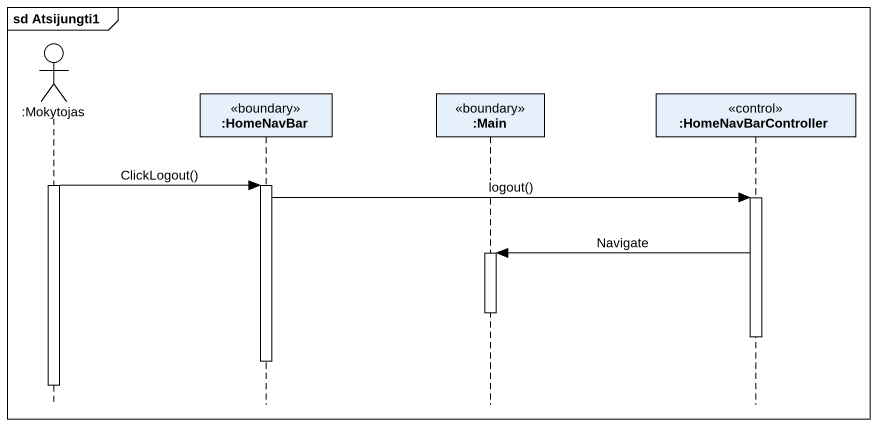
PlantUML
@startuml
mainframe sd Atsijungti1
hide footbox
actor ":Mokytojas" as Mokytojas
participant ":HomeNavBar" as HomeNavBar <<boundary>>
participant ":Main" as Main <<boundary>>
participant ":HomeNavBarController" as HomeNavBarController <<control>>

activate Mokytojas
Mokytojas -> HomeNavBar : ClickLogout()
activate HomeNavBar
HomeNavBar -> HomeNavBarController : logout()
activate HomeNavBarController
HomeNavBarController -> Main : Navigate
activate Main
deactivate Main
deactivate HomeNavBarController
deactivate HomeNavBar
deactivate Mokytojas
@enduml
